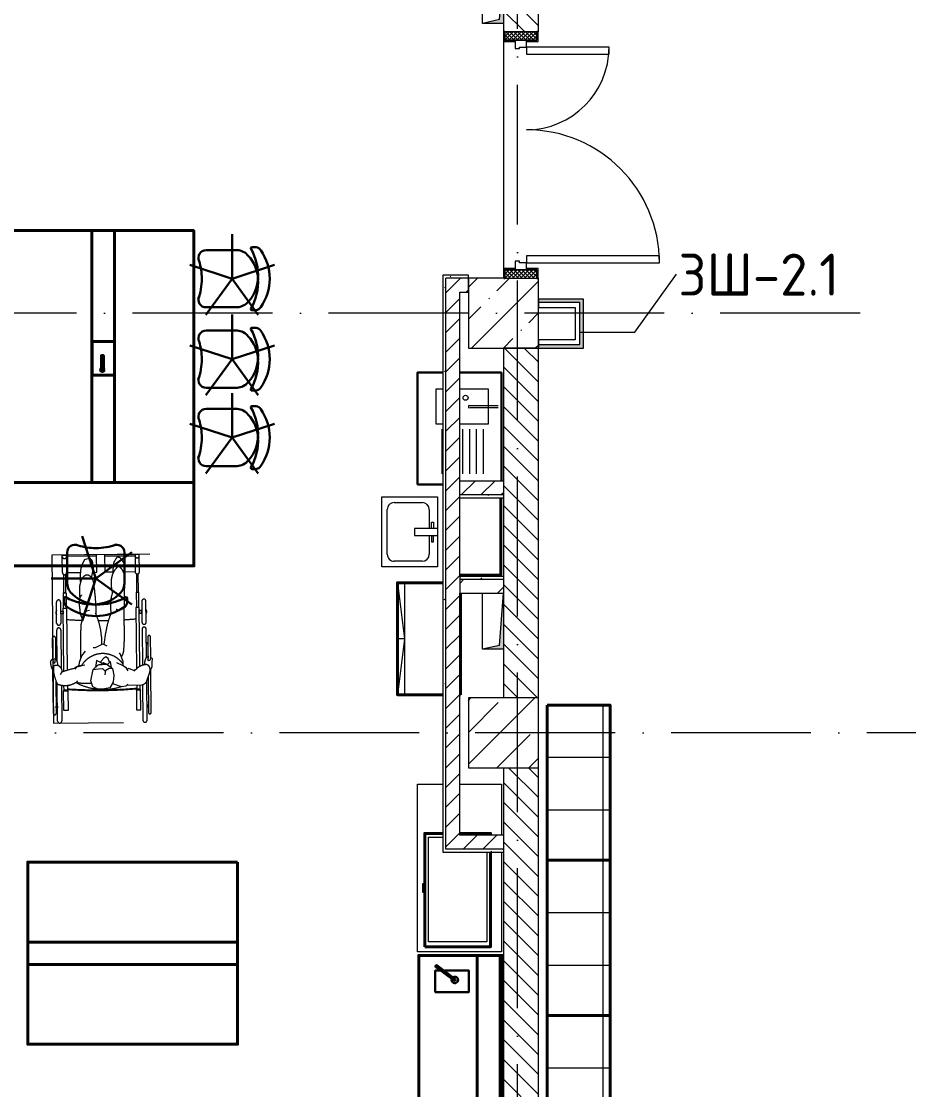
# Model space of a CAD drawing. Header units: millimetres. Extents: x -6467 to 105918, y -7090 to 92481.
# Drawn here: x 1905 to 8247, y 29931 to 37566 of the extents above; entities that cross this region are included whole.
import ezdxf

# ---------------------------------------------------------------- set-up
doc = ezdxf.new("R2010")
doc.units = ezdxf.units.MM
for name, pattern in [('50_200_ШТРИХ_1Т_ш5_п1_п1_', [1400, 1000, -200, 0, -200]), ('IMPORT-200_ШТРИХ__ш1_п0_6_ _4_', [128000, 80000, -48000]), ('IMPORT-200_ШТРИХ_ш1п0_6_ _3_', [128000, 80000, -48000]), ('IMPORT-ACAD_ISO03W100', [6000, 2400, -3600])]:
    doc.linetypes.add(name, pattern=pattern)
for name, color, linetype, lineweight in [('A-DOOR', 7, 'Continuous', 9), ('A-DOOR-2', 7, 'Continuous', 5), ('A-DOOR-FRAM', 7, 'Continuous', 9), ('A-DOOR-FRAM-2', 7, 'Continuous', 5), ('A-WALL', 7, 'Continuous', 5), ('A-WALL-FNSH-1', 7, 'Continuous', 5), ('A-WALL-IDEN', 7, 'Continuous', 9), ('I-WALL', 7, 'Continuous', 5), ('S-COLS', 7, 'Continuous', 9), ('S-COLS-1', 7, 'Continuous', 5)]:
    doc.layers.add(name, color=color, linetype=linetype, lineweight=lineweight)
for name, color, linetype, lineweight, true_color in [('A-WALL-1', 7, 'Continuous', 5, 0x77b143), ('I-WALL-1', 7, 'Continuous', 5, 0x787878), ('M-EQPM-1', 7, 'Continuous', 9, 0xaaaaaa), ('M-EQPM-2', 7, 'Continuous', 9, 0xe2e2e2), ('P-SANR-FIXT-1', 7, 'Continuous', 9, 0xaaaaaa), ('мебель 2 этаж-1', 7, 'Continuous', 40, 0xaaaaaa), ('Оси-3', 7, '50_200_ШТРИХ_1Т_ш5_п1_п1_', 9, 0xaaaaaa), ('ТХ_функционал-12', 7, 'IMPORT-ACAD_ISO03W100', 20, 0xaaaaaa), ('ТХ_функционал-15', 7, 'IMPORT-200_ШТРИХ__ш1_п0_6_ _4_', 30, 0xaaaaaa), ('ТХ_функционал-16', 7, 'Continuous', 5, 0xaaaaaa), ('ТХ_функционал-2', 7, 'Continuous', 40, 0xaaaaaa), ('ТХ_функционал-4', 7, 'Continuous', 20, 0xaaaaaa), ('ТХ_функционал-7', 7, 'IMPORT-200_ШТРИХ_ш1п0_6_ _3_', 20, 0xaaaaaa), ('ТХ_функционал-9', 7, 'Continuous', 30, 0xaaaaaa), ('ТХ_ЭТС_И_СТС-1', 7, 'Continuous', 5, 0xaaaaaa)]:
    doc.layers.add(name, color=color, linetype=linetype, lineweight=lineweight, true_color=true_color)
doc.styles.add('GOST Common', font='GOST_Common.ttf', dxfattribs={"height": 300})
pattern_1 = [(0, (0, 0), (406.4, 101.6), [6.706, -298.094, 6.706, -298.094, -1625.6]), (0, (0, 0), (406.4, 101.6), [-609.6, 6.706, -602.894, 6.706, -298.094, -711.2]), (0, (0, 0), (406.4, 101.6), [-1524, 6.706, -196.494, 6.706, -501.294]), (120, (152.4, 50.8), (-291.18818, 301.15272), [6.706, -298.094, 6.706, -298.094, -1625.6]), (120, (152.4, 50.8), (-291.18818, 301.15272), [-609.6, 6.706, -602.894, 6.706, -298.094, -711.2]), (120, (152.4, 50.8), (-291.18818, 301.15272), [-1524, 6.706, -196.494, 6.706, -501.294]), (240, (203.2, 254), (-115.21182, -402.75272), [6.706, -298.094, 6.706, -298.094, -1625.6]), (240, (203.2, 254), (-115.21182, -402.75272), [-609.6, 6.706, -602.894, 6.706, -298.094, -711.2]), (240, (203.2, 254), (-115.21182, -402.75272), [-1524, 6.706, -196.494, 6.706, -501.294])]
pattern_2 = [(45, (0, 0), (-70.71068, 70.71068), [])]

# ---------------------------------------------------------------- blocks, each defined once
blk = doc.blocks.new('BSC_Колонна _Прямоугольная - 500х500-V60-АИ_План этажа Радиаторы_2')
at = {"layer": 'S-COLS-1'}
h = blk.add_hatch(dxfattribs=at)
h.set_pattern_fill('FP_88', color=256, style=0, pattern_type=2)
h.set_pattern_definition([(45, (-5350, -32481.04), (-228.0985, 228.0985), []), (45, (-5121.9, -32481.04), (-228.0985, 228.0985), [403.225, -80.645, 6.706, -73.939])])
h.paths.add_polyline_path([(-250, -250), (250, -250), (250, 250), (-250, 250)])
for p, q in [((250, 250), (-250, 250)), ((-250, 250), (-250, -250)), ((250, -250), (250, 250)), ((-250, -250), (250, -250))]:
    blk.add_line(p, q, dxfattribs=at)
blk = doc.blocks.new('SND_2D_Раковина1 - 400х300-17910372-АИ_План этажа Радиаторы_2')
at = {"layer": 'P-SANR-FIXT-1'}
for p, q in [((-250, -220), (-250, 180)), ((-250, 180), (250, 180)), ((-25, 180), (-25, 15)), ((25, 15), (25, 180)), ((250, 180), (250, -220)), ((-160, 120), (-25, 120)), ((-70, 150), (-25, 150)), ((-70, 135), (-70, 150)), ((-25, 135), (-70, 135)), ((70, 150), (25, 150)), ((25, 135), (70, 135)), ((25, 120), (160, 120)), ((70, 135), (70, 150)), ((-210, -130), (-210, 70)), ((-25, 15), (25, 15)), ((210, 70), (210, -130)), ((250, -220), (-250, -220)), ((160, -180), (-160, -180))]:
    blk.add_line(p, q, dxfattribs=at)
for centre, start, end in [((-160, 70), 90, 180), ((160, 70), 0, 90), ((-160, -130), 180, 270), ((160, -130), 270, 0)]:
    blk.add_arc(centre, 50, start, end, dxfattribs=at)
blk = doc.blocks.new('Канал вертикальный прямоугольный - Шахта - значок проема-24087328-АИ_План этажа Радиаторы_2')
at = {"layer": 'M-EQPM-2'}
blk.add_hatch(color=256, dxfattribs=at).paths.add_polyline_path([(75, 200), (-75, 200), (-75, -200), (-47.5, 172.5)])
at = {"layer": 'M-EQPM-1'}
for p, q in [((-75, -200), (-75, 200)), ((-75, 200), (75, 200)), ((-47.5, 172.5), (-75, -200)), ((-47.5, 172.5), (75, 200)), ((75, 200), (75, -200)), ((75, -200), (-75, -200))]:
    blk.add_line(p, q, dxfattribs=at)
blk = doc.blocks.new('Канал вертикальный прямоугольный - Шахта - значок проема-V342-АИ_План этажа Радиаторы_2')
at = {"layer": 'M-EQPM-2'}
blk.add_hatch(color=256, dxfattribs=at).paths.add_polyline_path([(-75, 200), (-74.9, -198.1), (-47.5, 172.5), (75, 200)])
at = {"layer": 'M-EQPM-1'}
for p, q in [((-75, -200), (-75, 200)), ((-75, 200), (75, 200)), ((-47.5, 172.5), (-75, -200)), ((-47.5, 172.5), (75, 200)), ((75, 200), (75, -200)), ((75, -200), (-75, -200))]:
    blk.add_line(p, q, dxfattribs=at)
blk = doc.blocks.new('110_Дверь_СКБ_2Ст_Наружная1 - СОШ_Д-07_1760_1440_х2400мм_Все учебные помещения_ читальные залы_EIW30-25548233-АИ_План этажа Радиаторы_2')
at = {"layer": 'A-DOOR-2'}
h = blk.add_hatch(dxfattribs=at)
h.set_pattern_fill('FP_120', color=256, style=0, pattern_type=2)
h.set_pattern_definition([(135, (1456.41, 189.685), (-14.14214, -14.14214), []), (225, (1456.41, 189.685), (14.14214, -14.14214), [])])
h.paths.add_polyline_path([(899.5, -115), (899.5, 115), (839.5, 115), (839.5, -115)])
at = {"layer": 'A-DOOR-FRAM-2'}
h = blk.add_hatch(dxfattribs=at)
h.set_pattern_fill('FP_121', color=256, style=0, pattern_type=2)
h.set_pattern_definition([(45, (-666.384, 189.685), (-14.1421, 14.1421), []), (135, (-666.384, 189.685), (-14.1421, -14.1421), [])])
h.paths.add_polyline_path([(-800.5, -115), (-800.5, 115), (-860.5, 115), (-860.5, -115)])
at = {"layer": 'A-DOOR'}
for p, q in [((789.5, 990), (739.5, 990)), ((739.5, 990), (739.5, 40)), ((789.5, 40), (789.5, 990)), ((-750.5, 630), (-750.5, 40)), ((-700.5, 630), (-750.5, 630)), ((-700.5, 40), (-700.5, 630)), ((-750.5, 40), (-700.5, 40)), ((739.5, 40), (789.5, 40))]:
    blk.add_line(p, q, dxfattribs=at)
at = {"layer": 'A-DOOR-2'}
for p, q in [((-792.5, 123), (-862.5, 123)), ((-862.5, 123), (-862.5, 115)), ((-862.5, 115), (-800.5, 115)), ((-800.5, 115), (-800.5, 40)), ((-792.5, 40), (-792.5, 123)), ((901.5, 123), (831.5, 123)), ((831.5, 123), (831.5, 40)), ((839.5, 40), (839.5, 115)), ((839.5, 115), (901.5, 115)), ((901.5, 115), (901.5, 123)), ((-800.5, 40), (-792.5, 40)), ((831.5, 40), (839.5, 40)), ((-792.5, -40), (-800.5, -40)), ((-800.5, -40), (-800.5, -115)), ((-792.5, -123), (-792.5, -40)), ((839.5, -40), (831.5, -40)), ((831.5, -40), (831.5, -123)), ((839.5, -115), (839.5, -40)), ((-862.5, -115), (-862.5, -123)), ((-800.5, -115), (-862.5, -115)), ((-862.5, -123), (-792.5, -123)), ((831.5, -123), (901.5, -123)), ((901.5, -115), (839.5, -115)), ((901.5, -123), (901.5, -115))]:
    blk.add_line(p, q, dxfattribs=at)
for centre, radius, start, end in [((789.5, 40), 950, 90, 180), ((-750.5, 40), 590, 0, 90)]:
    blk.add_arc(centre, radius, start, end, dxfattribs=at)
at = {"layer": 'A-DOOR-FRAM'}
for p, q in [((-800.5, 115), (-860.5, 115)), ((-860.5, 115), (-860.5, -115)), ((-800.5, -115), (-800.5, 115)), ((899.5, 115), (839.5, 115)), ((839.5, 115), (839.5, -115)), ((899.5, -115), (899.5, 115)), ((-750.5, 40), (-800.5, 40)), ((-800.5, 40), (-800.5, -40)), ((-750.5, -10), (-750.5, 40)), ((789.5, 40), (789.5, -10)), ((839.5, 40), (789.5, 40)), ((839.5, -40), (839.5, 40)), ((-800.5, -40), (-740.5, -40)), ((-740.5, -10), (-750.5, -10)), ((-740.5, -40), (-740.5, -10)), ((789.5, -10), (779.5, -10)), ((779.5, -10), (779.5, -40)), ((779.5, -40), (839.5, -40)), ((-860.5, -115), (-800.5, -115)), ((839.5, -115), (899.5, -115))]:
    blk.add_line(p, q, dxfattribs=at)
blk = doc.blocks.new('мебель 2 этаж-28800768-АИ_План этажа Радиаторы_2')
at = {"layer": 'ТХ_функционал-12'}
for p, q in [((4705.6, 35458.6), (4490.6, 35456.4)), ((4618.7, 35434), (4652.8, 35445.6)), ((4765.6, 35459.1), (4980.6, 35461.3)), ((4673.4, 35425.5), (4682.3, 35370.1)), ((4825.3, 35341.9), (4825, 35372.6)), ((4591.5, 35274.8), (4590.2, 35340.3)), ((4420.3, 34980.7), (4418.8, 35130.7)), ((4448.8, 35131), (4450.3, 34981)), ((5028.8, 35136.7), (5030.2, 34986.7)), ((5060.2, 34987), (5058.8, 35137)), ((4423, 34704.5), (4420.8, 34930.7)), ((4450.8, 34931), (4453.4, 34657.2)), ((4593.5, 34734.1), (4593, 34930.6)), ((4760.1, 34827.9), (4771.7, 34913.8)), ((5030.7, 34936.7), (5033.3, 34679.1)), ((5062.7, 34732.9), (5060.7, 34937)), ((4392.8, 34723.6), (4391.3, 34875.4)), ((4411.3, 34875.6), (4412.8, 34725.2)), ((4740.4, 34882.6), (4740.9, 34832.2)), ((5071.3, 34882.1), (5072.6, 34741.4)), ((5092.7, 34734.7), (5091.3, 34882.3)), ((4682.3, 34648.9), (4713.6, 34680.1)), ((4782, 34683.7), (4819, 34655.7)), ((5072.9, 34718.7), (5072.9, 34714.6)), ((4396.6, 34335.5), (4393.6, 34641.3)), ((4459.4, 34638), (4444.3, 34611.9)), ((5063.4, 34560.3), (5086, 34629.2)), ((5074.1, 34593), (5076.6, 34342.1)), ((5096.6, 34342.3), (5093.6, 34648.5)), ((4414.3, 34570.8), (4416.6, 34335.7)), ((4427.1, 34280.8), (4424.5, 34547.3)), ((4454.6, 34536.8), (4457.1, 34281.1)), ((4572.8, 34555), (4564.1, 34568.5)), ((4920.8, 34535.9), (5030.5, 34539.7)), ((5034.6, 34540.9), (5037.1, 34286.8)), ((5067.1, 34287), (5064.4, 34563.4))]:
    blk.add_line(p, q, dxfattribs=at)
at = {"layer": 'ТХ_функционал-12', "flags": 128}
for points in [[(5085.5, 35472.3), (4385.5, 35465.4), (4397.3, 34265.5), (5097.3, 34272.3)], [(4449.4, 35066), (4467.4, 35066.2), (4467.6, 35046.2), (4449.6, 35046)], [(5029.4, 35071.7), (5011.4, 35071.5), (5011.6, 35051.5), (5029.6, 35051.7)], [(4411.8, 34823.6), (4421.8, 34823.7), (4421.7, 34835.7), (4411.7, 34835.6)], [(5071.8, 34830.1), (5061.8, 34830), (5061.7, 34842), (5071.7, 34842.1)], [(4470, 34496.2), (4500, 34496.5), (4501.4, 34356.5), (4471.4, 34356.2), (4470, 34496.2), (4500, 34496.5), (4500, 34499.5), (4470, 34499.2)], [(5020, 34501.6), (4990, 34501.3), (4991.4, 34361.3), (5021.4, 34361.6), (5020, 34501.6), (4990, 34501.3), (4990, 34504.3), (5020, 34504.6)], [(4416.1, 34387.7), (4426.1, 34387.8), (4426.2, 34375.8), (4416.2, 34375.7)], [(5076.1, 34394.1), (5066.1, 34394), (5066.2, 34382), (5076.2, 34382.1)]]:
    blk.add_lwpolyline(points, close=True, dxfattribs=at)
for points in [[(4461.7, 35341.2), (4460.5, 35466.1), (4490.5, 35466.4), (4491.7, 35341.4), (4590.2, 35342.4)], [(4677.5, 35343.3), (4706.7, 35343.6), (4705.5, 35468.6), (4490.5, 35466.4)], [(4825.2, 35344.7), (4766.7, 35344.1), (4765.5, 35469.1), (4980.5, 35471.3)], [(5011.7, 35346.6), (5010.5, 35471.5), (4980.5, 35471.3), (4981.7, 35346.3), (4905.4, 35345.5)], [(4482.9, 35327.6), (4484.1, 35196.4), (4472.1, 35196.2), (4470.9, 35327.5)], [(4990.8, 35332.6), (4992.1, 35201.4), (5004.1, 35201.5), (5002.8, 35332.7)], [(5008.2, 35091.5), (5007.1, 35201.5), (4989.1, 35201.3), (4990.2, 35091.3)], [(4470.2, 35086.2), (4469.1, 35196.2), (4487.1, 35196.4), (4488.2, 35086.4)], [(4471.7, 34634.9), (4467.2, 35086.2), (4491.2, 35086.4), (4495.6, 34642.7)], [(4655.5, 35070.8), (4631.4, 35065.4), (4617, 35039.3)], [(4874.2, 35067.8), (4859.5, 35072.8), (4849.8, 35078), (4844.9, 35078)], [(5015.3, 34671.5), (5011.2, 35091.5), (4987.2, 35091.3), (4991.5, 34653.9)], [(4680.6, 34805.4), (4699.1, 34806.3), (4751.5, 34832.1), (4778.4, 34818.9)], [(4581.8, 34675.4), (4584.6, 34701.2), (4599.9, 34746.3), (4626.1, 34779.9)], [(4799.1, 34700.3), (4789.3, 34728.5), (4770.8, 34739.6), (4757.7, 34731.1), (4737, 34705.6), (4733.1, 34699.1)], [(4894.9, 34676.2), (4894.6, 34707.1), (4875, 34760.7), (4870.4, 34768.7)], [(5088.5, 34642.3), (5092.2, 34645.6), (5103.4, 34668.5), (5104.1, 34701.2), (5104.3, 34724.9), (5097.3, 34729.2), (5090.4, 34737.5), (5088, 34718), (5082.7, 34711.7), (5071.9, 34715), (5076.7, 34733.1), (5077.6, 34747.5), (5068.3, 34736.1), (5058.1, 34730.3), (5052.4, 34718.9), (5049, 34702), (5049, 34681.9)], [(4410.5, 34706.6), (4408.6, 34728.8), (4411.1, 34727.8), (4421.8, 34710.6), (4428.1, 34676.7)], [(4552.4, 34650.7), (4564.3, 34667.3), (4621.2, 34682.4)], [(4747.6, 34691.5), (4705.4, 34713.6), (4697.7, 34664.2)], [(4781.5, 34683.7), (4755.4, 34697.2), (4737.2, 34683)], [(4812.4, 34660.7), (4805.3, 34706.3), (4781.8, 34683.5)], [(4931, 34639.7), (4918.8, 34659.5), (4894.9, 34676.2), (4850.2, 34697.3)], [(4766.8, 34610.2), (4771.7, 34644.1), (4795.3, 34658.3), (4819, 34655.7), (4829.3, 34609), (4825.1, 34557.5), (4799.2, 34517.8), (4746.8, 34508.9), (4715.3, 34508.6), (4678.2, 34525), (4664.8, 34567), (4682.3, 34648.9), (4719, 34654.7), (4748, 34655), (4770.3, 34634.5)], [(4981.9, 34637.6), (4936.8, 34656.8), (4923.9, 34651.3)], [(4496.6, 34535.5), (4497, 34502.5), (4473, 34502.2), (4472.6, 34534.7)], [(4818.8, 34547.9), (4880.6, 34527), (4917.4, 34533), (4920.8, 34535.9), (4929.8, 34545)], [(4992.6, 34538.4), (4992.9, 34507.3), (5016.9, 34507.6), (5016.6, 34539.2)], [(4470, 34499.2), (4473, 34502.2), (4497, 34502.5), (4500, 34499.5)], [(5020, 34504.6), (5016.9, 34507.6), (4992.9, 34507.3), (4990, 34504.3)]]:
    blk.add_lwpolyline(points, dxfattribs=at)
at = {"layer": 'ТХ_функционал-12'}
for centre, radius, start, end in [((4475.6, 35456.3), 15, 180.56305, 0.56305), ((5267.3, 35114.9), 722.8, 153.80367, 157.33864), ((4632.3, 35404), 46.4, 27.71132, 63.86771), ((4949.4, 35363.6), 130.3, 137.61326, 159.54155), ((4856.5, 35420.3), 31.3, 55.21812, 95.99071), ((4727.7, 35308.6), 201, 31.09833, 43.16048), ((4995.6, 35461.4), 15, 180.56305, 0.56305), ((4721.2, 35342.9), 131, 157.33864, 181.13558), ((3701.5, 35533.2), 994.3, 346.85445, 350.55751), ((4956.2, 35275.7), 146.7, 135.64431, 175.17848), ((5070.4, 35375), 245.4, 171.99729, 180.56305), ((4863.3, 35366.7), 16.7, 45.48179, 135.64431), ((4798.9, 35301.2), 108.5, 356.54015, 45.48179), ((4865.1, 35390), 41.3, 356.38319, 32.75637), ((3867.8, 35387.9), 1038.5, 356.5971, 359.97054), ((4476.7, 35341.3), 15, 180.56305, 0.56305), ((4837.6, 35198.7), 257.6, 157.5008, 169.29167), ((4669.1, 35248.8), 84.7, 122.87217, 145.04941), ((4637.8, 35297.8), 26.6, 57.51543, 123.61068), ((4616.2, 35257.5), 72.2, 34.12876, 60.20186), ((4520.6, 35235.6), 167.4, 3.8236, 21.88266), ((5058.6, 35267.1), 249.5, 175.17848, 195.68311), ((7480.2, 35139.1), 2577.6, 176.54015, 180.95687), ((4996.7, 35346.4), 15, 180.56305, 0.56305), ((5004, 35208.3), 421.3, 174.79262, 185.52584), ((3238.1, 35035.9), 1464.8, 0.11321, 8.27825), ((5157.1, 35102.8), 352.3, 164.03767, 188.68011), ((4433.8, 35130.9), 15, 0.56305, 180.56305), ((4774.7, 35126.6), 193.9, 171.97559, 191.293), ((4675.3, 35120.4), 98.4, 141.10015, 160.26556), ((5043.8, 35136.9), 15, 0.56305, 180.56305), ((4439.5, 35055.9), 25, 143.69315, 217.43295), ((4784, 35093.7), 199.5, 181.46297, 206.4533), ((4289.6, 34856.9), 451.6, 3.25853, 25.5412), ((5296.2, 34843.1), 529.3, 157.03466, 172.32282), ((2650.8, 35058.4), 2252.4, 358.38009, 0.95687), ((5039.5, 35061.8), 25, 323.69315, 37.43295), ((4435.3, 34980.9), 15, 180.56305, 0.56305), ((4709.8, 38078.9), 3080.2, 265.94493, 268.01582), ((4724.1, 34947.2), 132.2, 144.29652, 187.19576), ((4709.8, 38078.9), 3080.2, 270.15761, 271.50358), ((3520.6, 34903.8), 1384.6, 355.81177, 3.7666), ((4709.8, 38078.9), 3080.2, 273.58721, 275.18118), ((5045.2, 34986.9), 15, 180.56305, 0.56305), ((4435.8, 34930.9), 15, 0.56305, 180.56305), ((5045.7, 34936.9), 15, 0.56305, 180.56305), ((5081.3, 34882.2), 10, 0.56305, 180.56305), ((4401.3, 34875.5), 10, 0.56305, 180.56305), ((4750, 34585.1), 177.5, 35.30566, 149.16304), ((4791.4, 34800.4), 110.2, 326.19276, 1.19828), ((4402.3, 34698.1), 27.2, 99.09662, 178.76759), ((4529.8, 34716.9), 155.8, 186.71132, 211.79229), ((3282.4, 34909.9), 1130.8, 349.39201, 350.58988), ((4396.2, 34699), 3.54, 356.25802, 130.16387), ((4524.7, 34646.4), 127.8, 166.98527, 192.07265), ((4402.9, 34698.6), 3.2, 176.25802, 315.70995), ((4416.4, 34635.3), 43.1, 3.53084, 112.17186), ((4375.1, 34725.7), 42, 315.70995, 321.91108), ((4399.7, 34706.4), 10.8, 321.91108, 0.90266), ((4599.9, 34591.4), 84.7, 91.59556, 130.15688), ((4764.1, 34372.8), 311.4, 86.70193, 99.33873), ((5066.5, 34574.9), 109.3, 91.79756, 128.17966), ((5057.6, 34656.2), 28.5, 26.49356, 78.91943), ((5036.2, 34645.6), 52.4, 341.84519, 26.49356), ((4712.5, 34686.6), 319.9, 192.07265, 206.25758), ((4714.4, 33933.6), 742.1, 103.17286, 110.54976), ((4960.5, 34694.2), 50.8, 277.8508, 319.10449), ((4480.2, 34681.8), 147.2, 248.22773, 301.39332), ((4714.7, 37583.9), 3080.2, 265.94493, 275.18118), ((4714.7, 37578.9), 3080.2, 265.94493, 275.18118), ((4753.6, 34924.3), 417.5, 241.88467, 288.03045), ((4627.7, 34875.7), 325.3, 260.29253, 276.47195), ((5016, 34599.5), 61.5, 283.6519, 320.41976), ((4406.6, 34335.6), 10, 180.56305, 0.56305), ((5052.1, 34286.9), 15, 180.56305, 0.56305), ((5086.6, 34342.2), 10, 180.56305, 0.56305), ((4442.1, 34280.9), 15, 180.56305, 0.56305)]:
    blk.add_arc(centre, radius, start, end, dxfattribs=at)
at = {"layer": 'ТХ_функционал-15'}
for p, q in [((5673.7, 37441.9), (5486.7, 37184.5)), ((5673.7, 36866.9), (5486.7, 36609.5)), ((5673.7, 36306.9), (5486.7, 36049.5)), ((4700, 35300.3), (4957.4, 35487.3))]:
    blk.add_line(p, q, dxfattribs=at)
at = {"layer": 'ТХ_функционал-15', "flags": 128}
for points in [[(5976.3, 37540.2), (5673.7, 37441.9), (5673.7, 37760.1)], [(5371.1, 37540.2), (5673.7, 37441.9), (5860.7, 37184.5)], [(5976.3, 36965.2), (5673.7, 36866.9), (5673.7, 37185.1)], [(5371.1, 36965.2), (5673.7, 36866.9), (5860.7, 36609.5)], [(5976.3, 36405.2), (5673.7, 36306.9), (5673.7, 36625.1)], [(5371.1, 36405.2), (5673.7, 36306.9), (5860.7, 36049.5)], [(4601.7, 35602.9), (4700, 35300.3), (4957.4, 35113.2)], [(4601.7, 34997.7), (4700, 35300.3), (4381.9, 35300.3)]]:
    blk.add_lwpolyline(points, dxfattribs=at)
at = {"layer": 'ТХ_функционал-16'}
blk.add_circle((7266.4, 32430.3), 7.78, dxfattribs=at)
blk.add_arc((7266.4, 32430.3), 23.3, 162.91947, 123.97677, dxfattribs=at)
at = {"layer": 'ТХ_функционал-2'}
for p, q in [((7306.1, 34468.6), (7306.1, 35191.9)), ((7301, 34468.6), (7306.1, 34468.6))]:
    blk.add_line(p, q, dxfattribs=at)
at = {"layer": 'ТХ_функционал-2', "flags": 128}
for points in [[(4100.5, 37786.3), (5400.5, 37786.3), (5400.5, 35986.3), (4101.4, 35986.3), (4101.4, 37786.3)], [(4832.8, 37786.2), (4672.9, 37786.2), (4672.9, 35986.3), (4833.1, 35986.3), (4833.1, 37786.2)], [(4673.1, 36753.2), (4673.1, 36994), (4833, 36994), (4833, 36753.2), (4673.1, 36753.2)], [(5401.4, 35987.2), (5401.4, 35389.3), (4101.4, 35389.3), (4101.4, 35986.3), (5401.4, 35986.3)], [(7301, 35323.7), (7595.1, 35323.7), (7595.1, 35876.3)], [(7181, 35268.6), (6856.1, 35268.6), (6856.1, 34468.6), (7181, 34468.6)], [(7181, 33477.4), (7051.7, 33477.4), (7051.7, 32667.4)], [(7521.7, 33464.2), (7521.7, 33477.4), (7301, 33477.4)], [(7051.7, 32667.4), (7521.7, 32667.4), (7521.7, 33344.2)], [(5713.1, 33270.8), (5713.1, 31970.8), (4213.1, 31970.8), (4213.1, 33272.2), (5713.1, 33272.2)], [(5713.1, 32540.9), (5713.1, 32700.7), (4213.1, 32700.7), (4213.1, 32540.5), (5713.1, 32540.5)], [(7608.1, 31305.2), (7008.1, 31305.2), (7008.1, 32605.2), (7608.1, 32605.2), (7608.1, 31305.2)], [(7426.7, 31305.2), (7590, 31305.2), (7590, 32605.1), (7426.7, 32605.1), (7426.7, 31305.2)]]:
    blk.add_lwpolyline(points, dxfattribs=at)
for points in [[(4739.9, 36790.6), (4754.2, 36790.6), (4754.2, 36892.8), (4739.9, 36892.8)], [(7926.3, 34395.1), (8376.3, 34395.1), (8376.3, 33285.1), (7926.3, 33285.1), (7926.3, 32175.1), (8376.3, 32175.1), (8376.3, 31065.1), (7926.3, 31065.1), (7926.3, 29955.1), (8376.3, 29955.1), (8376.3, 31065.1), (7926.3, 31065.1), (7926.3, 32175.1), (8376.3, 32175.1), (8376.3, 33285.1), (7926.3, 33285.1)]]:
    blk.add_lwpolyline(points, close=True, dxfattribs=at)
at = {"layer": 'ТХ_функционал-2'}
blk.add_circle((4747, 36790.6), 12.9, dxfattribs=at)
at = {"layer": 'ТХ_функционал-4'}
for p, q in [((7301, 36655.5), (7504.3, 36655.5)), ((7175.7, 36046.4), (7175.7, 36366.1)), ((7323.6, 36046.4), (7323.6, 36366.1)), ((7372.9, 36046.4), (7372.9, 36366.1)), ((7422.3, 36046.4), (7422.3, 36366.1)), ((7471.6, 36046.4), (7471.6, 36366.1)), ((6906.1, 35268.6), (6906.1, 34468.6)), ((6906.1, 34868.6), (6856.1, 34868.6)), ((7926.3, 34022.1), (8376.3, 34022.1)), ((6999.2, 33830), (7181, 33830)), ((7926.3, 33645.1), (8376.3, 33645.1)), ((7926.3, 32912.1), (8376.3, 32912.1)), ((7926.3, 32535.1), (8376.3, 32535.1)), ((7926.3, 31802.1), (8376.3, 31802.1))]:
    blk.add_line(p, q, dxfattribs=at)
at = {"layer": 'ТХ_функционал-4', "flags": 128}
for points in [[(7181, 36403.3), (7132.4, 36403.3), (7132.4, 36655.5), (7181, 36655.5)], [(7504.3, 36655.5), (7504.3, 36403.3), (7301, 36403.3)], [(7575.5, 36533.8), (7377.1, 36533.8), (7363.7, 36536.7), (7363.7, 36518.4), (7377.1, 36521.3), (7575.5, 36521.3)], [(6856.1, 35268.6), (6906.1, 34868.6), (6856.1, 34468.6)], [(8326.3, 29496.3), (8326.3, 29955.1), (8326.3, 31065.1), (8326.3, 32175.1), (8326.3, 33285.1), (8326.3, 34395.1)], [(7599.2, 33344.2), (7599.2, 32630), (6999.2, 32630), (6999.2, 33830)], [(7301, 33830), (7599.2, 33830), (7599.2, 33464.2)], [(7495.8, 33344.2), (7495.8, 32701.8), (7078.6, 32701.8), (7078.6, 33449.5), (7181, 33449.5)]]:
    blk.add_lwpolyline(points, dxfattribs=at)
blk.add_lwpolyline([(7049.6, 33119.1), (7049.6, 33055.6), (7037.9, 33055.6), (7037.9, 33119.1)], close=True, dxfattribs=at)
at = {"layer": 'ТХ_функционал-4'}
blk.add_circle((7343.3, 36590.9), 17.7, dxfattribs=at)
at = {"layer": 'ТХ_функционал-7'}
blk.add_line((7613.5, 39206.3), (7613.5, 37446.3), dxfattribs=at)
at = {"layer": 'ТХ_функционал-9'}
for p, q in [((5710, 37646.1), (5487.8, 37646.1)), ((5818.1, 37666.9), (5846.4, 37666.9)), ((5710, 37237.7), (5487.8, 37237.7)), ((5818.1, 37216.9), (5846.4, 37216.9)), ((5710, 37071.1), (5487.8, 37071.1)), ((5818.1, 37091.9), (5846.4, 37091.9)), ((5710, 36662.7), (5487.8, 36662.7)), ((5818.1, 36641.9), (5846.4, 36641.9)), ((5710, 36511.1), (5487.8, 36511.1)), ((5818.1, 36531.9), (5846.4, 36531.9)), ((5710, 36102.7), (5487.8, 36102.7)), ((5818.1, 36081.9), (5846.4, 36081.9)), ((7181, 35970.7), (6999.1, 35970.7)), ((4495.9, 35264), (4495.9, 35486.1)), ((4904.2, 35264), (4904.2, 35486.1)), ((4475, 35155.9), (4475, 35127.5)), ((4925, 35155.9), (4925, 35127.5))]:
    blk.add_line(p, q, dxfattribs=at)
at = {"layer": 'ТХ_функционал-9', "flags": 128}
for points in [[(6999.1, 35970.7), (6999.1, 36770.7), (7181, 36770.7)], [(7301, 36770.7), (7599.1, 36770.7), (7599.1, 35996.3)]]:
    blk.add_lwpolyline(points, dxfattribs=at)
for points in [[(7137.8, 32534.9), (7266.9, 32438.3)], [(7367.6, 32343.7), (7126.8, 32343.7), (7126.8, 32497.5), (7367.6, 32497.5), (7367.6, 32343.7), (7126.8, 32343.7), (7126.8, 32497.5), (7367.6, 32497.5)], [(7134.7, 32519.7), (7263.9, 32423)]]:
    blk.add_lwpolyline(points, close=True, dxfattribs=at)
at = {"layer": 'ТХ_функционал-9'}
blk.add_circle((7135.3, 32527.5), 7.78, dxfattribs=at)
blk.add_circle((7135.3, 32527.5), 7.78, dxfattribs=at)
for centre, radius, start, end in [((5487.8, 37591.6), 54.5, 89.90127, 206.36496), ((5705.3, 37538.2), 107.9, 38.25264, 87.51985), ((5816.5, 37658.7), 8.29, 79.22278, 190.60139), ((5470.2, 37463.3), 389.8, 356.84955, 29.82901), ((5840.6, 37621.6), 45.6, 30.56542, 82.66832), ((5568.4, 37435.2), 375.4, 1.02417, 33.9491), ((4997.5, 37437.3), 460.2, 0.56738, 16.41839), ((5599, 37427.5), 260.9, 3.16555, 42.89892), ((4997.5, 37446.4), 460.2, 340.85881, 359.43262), ((5597, 37456.8), 262.9, 311.80207, 356.74958), ((5470.2, 37420.5), 389.8, 330.17099, 3.15045), ((5568.4, 37448.6), 375.4, 326.0509, 358.97583), ((5487.8, 37292.2), 54.5, 153.63504, 270.09873), ((5705.3, 37345.5), 107.9, 272.48015, 321.74736), ((5816.5, 37225), 8.29, 169.39861, 280.77722), ((5840.6, 37262.1), 45.6, 277.33168, 329.43458), ((5487.8, 37016.6), 54.5, 89.90127, 206.36496), ((5705.3, 36963.2), 107.9, 38.25264, 87.51985), ((5599, 36852.5), 260.9, 3.16555, 42.89892), ((5816.5, 37083.7), 8.29, 79.22278, 190.60139), ((5470.2, 36888.3), 389.8, 356.84955, 29.82901), ((5840.6, 37046.6), 45.6, 30.56542, 82.66832), ((5568.4, 36860.2), 375.4, 1.02417, 33.9491), ((4997.5, 36862.3), 460.2, 0.56738, 16.41839), ((4997.5, 36871.4), 460.2, 340.85881, 359.43262), ((5597, 36881.8), 262.9, 311.80207, 356.74958), ((5470.2, 36845.5), 389.8, 330.17099, 3.15045), ((5568.4, 36873.6), 375.4, 326.0509, 358.97583), ((5487.8, 36717.2), 54.5, 153.63504, 270.09873), ((5705.3, 36770.5), 107.9, 272.48015, 321.74736), ((5816.5, 36650), 8.29, 169.39861, 280.77722), ((5840.6, 36687.1), 45.6, 277.33168, 329.43458), ((5487.8, 36456.6), 54.5, 89.90127, 206.36496), ((5705.3, 36403.2), 107.9, 38.25264, 87.51985), ((5816.5, 36523.7), 8.29, 79.22278, 190.60139), ((5470.2, 36328.3), 389.8, 356.84955, 29.82901), ((5840.6, 36486.6), 45.6, 30.56542, 82.66832), ((5568.4, 36300.2), 375.4, 1.02417, 33.9491), ((4997.5, 36302.3), 460.2, 0.56738, 16.41839), ((5599, 36292.5), 260.9, 3.16555, 42.89892), ((4997.5, 36311.4), 460.2, 340.85881, 359.43262), ((5597, 36321.8), 262.9, 311.80207, 356.74958), ((5470.2, 36285.5), 389.8, 330.17099, 3.15045), ((5568.4, 36313.6), 375.4, 326.0509, 358.97583), ((5487.8, 36157.2), 54.5, 153.63504, 270.09873), ((5705.3, 36210.5), 107.9, 272.48015, 321.74736), ((5816.5, 36090), 8.29, 169.39861, 280.77722), ((5840.6, 36127.1), 45.6, 277.33168, 329.43458), ((4550.3, 35486.2), 54.5, 63.63504, 180.09873), ((4704.6, 35976.4), 460.2, 253.58161, 269.43262), ((4695.5, 35976.4), 460.2, 270.56738, 289.14119), ((4849.7, 35486.2), 54.5, 359.90127, 116.36496), ((4603.7, 35268.6), 107.9, 182.48015, 231.74736), ((4685.1, 35377), 262.9, 273.25042, 318.19793), ((4796.4, 35268.6), 107.9, 308.25264, 357.51985), ((4483.2, 35157.4), 8.29, 79.39861, 190.77722), ((4520.3, 35133.4), 45.6, 187.33168, 239.43458), ((4678.6, 35503.8), 389.8, 240.17099, 273.15045), ((4714.4, 35375), 260.9, 227.10108, 266.83445), ((4721.5, 35503.8), 389.8, 266.84955, 299.82901), ((4879.8, 35133.4), 45.6, 300.56542, 352.66832), ((4916.9, 35157.4), 8.29, 349.22278, 100.60139), ((4706.7, 35405.5), 375.4, 236.0509, 268.97583), ((4693.3, 35405.5), 375.4, 271.02417, 303.9491), ((7266.4, 32430.3), 23.3, 162.91947, 123.97677)]:
    blk.add_arc(centre, radius, start, end, dxfattribs=at)
at = {"layer": 'ТХ_ЭТС_И_СТС-1'}
blk.add_circle((7266.4, 32430.3), 7.78, dxfattribs=at)

msp = doc.modelspace()

# ---------------------------------------------------------------- hatches: boundary and pattern name
at = {"layer": 'A-WALL-1'}
for points in [[(5897.5, 35556), (5922.5, 35556), (5922.5, 35581), (5600, 35581), (5600, 35556)], [(5922.5, 35231), (5922.5, 35556), (5897.5, 35556), (5897.5, 35231)], [(5897.5, 35231), (5897.5, 35256), (5600, 35256), (5600, 35231), (5862.5, 35231)]]:
    msp.add_hatch(color=256, dxfattribs=at).paths.add_polyline_path(points)
at = {"layer": 'I-WALL'}
h = msp.add_hatch(dxfattribs=at)
h.set_pattern_fill('FP_2', color=256, style=0, pattern_type=2)
h.set_pattern_definition([(135, (0, 0), (-70.71068, -70.71068), [])])
h.paths.add_polyline_path([(5435, 10031), (5600, 10031), (5600, 10181), (5350, 10181), (5350, 10031)])
h.paths.add_polyline_path([(5350, 10881), (5600, 10881), (5600, 11076), (5350, 11076), (5350, 10906)])
h.paths.add_polyline_path([(5600, 11776), (5600, 12567), (5350, 12567), (5350, 11776), (5515, 11776)])
h.paths.add_polyline_path([(5600, 13767), (5600, 13931), (5350, 13931), (5350, 13767)])
h.paths.add_polyline_path([(5350, 14431), (5600, 14431), (5600, 15567), (5350, 15567), (5350, 14986)])
h.paths.add_polyline_path([(5435, 16267), (5600, 16267), (5600, 16446), (5350, 16446), (5350, 16267)])
h.paths.add_polyline_path([(5350, 17146), (5600, 17146), (5600, 17231), (5350, 17231), (5350, 17226)])
h.paths.add_polyline_path([(5420, 19491), (5600, 19493), (5600, 23231), (5350, 23231), (5352, 19493), (5360, 19491)])
h.paths.add_polyline_path([(5600, 23731), (5600, 26231), (5350, 26231), (5350, 23731)])
h.paths.add_polyline_path([(5463.9, 26731), (5600, 26731), (5600, 32231), (5350, 32231), (5350, 26731), (5462.7, 26731)])
h.paths.add_polyline_path([(5382.8, 32731), (5600, 32731), (5600, 35231), (5350, 35231), (5350, 32731)])
h.paths.add_polyline_path([(5598, 37491), (5600, 37493), (5600, 38230.7), (5350, 38230.7), (5352, 37493), (5598, 37492.2)])
h.paths.add_polyline_path([(5350, 38730.7), (5600, 38730.7), (5600, 43731), (5350, 43731), (5350, 38887.8)])
h.paths.add_polyline_path([(5600, 44231), (5598, 45014), (5350, 45014), (5350, 44231)])
h.paths.add_polyline_path([(5420, 46776), (5600, 46778), (5598, 47231), (5350, 47231), (5352, 46778), (5360, 46776)])
h = msp.add_hatch(dxfattribs=at)
h.set_pattern_fill('FP_4', color=256, style=0, pattern_type=2)
h.set_pattern_definition(pattern_2)
h.paths.add_polyline_path([(5037.5, 35631), (5100, 35631), (5100, 35731), (4937.5, 35731), (4937.5, 35631)])
h = msp.add_hatch(dxfattribs=at)
h.set_pattern_fill('FP_4', color=256, style=0, pattern_type=2)
h.set_pattern_definition(pattern_2)
h.paths.add_polyline_path([(4937.5, 31649), (5037.5, 31649), (5037.5, 35631), (4937.5, 35631), (4937.5, 33476.7)])
h = msp.add_hatch(dxfattribs=at)
h.set_pattern_fill('FP_4', color=256, style=0, pattern_type=2)
h.set_pattern_definition(pattern_2)
h.paths.add_polyline_path([(5350, 34181), (5350, 34281), (5037.5, 34281), (5037.5, 34181)])
h = msp.add_hatch(dxfattribs=at)
h.set_pattern_fill('FP_5', color=256, style=0, pattern_type=2)
h.set_pattern_definition([(45, (0, 0), (-169.7056, 169.7056), [])])
h.paths.add_polyline_path([(5322.5, 33478.5), (5350, 33478.5), (5350, 33578.5), (5037.5, 33578.5), (5037.5, 33478.5)])
h = msp.add_hatch(dxfattribs=at)
h.set_pattern_fill('FP_4', color=256, style=0, pattern_type=2)
h.set_pattern_definition(pattern_2)
h.paths.add_polyline_path([(5350, 31649), (5350, 31749), (5037.5, 31749), (5037.5, 31649)])
at = {"layer": 'I-WALL-1'}
h = msp.add_hatch(dxfattribs=at)
h.set_pattern_fill('FP_3', color=256, style=0, pattern_type=2)
h.set_pattern_definition(pattern_1)
h.paths.add_polyline_path([(5100, 35731), (5100, 35751), (4917.5, 35751), (4917.5, 35731), (4937.5, 35731)])
h = msp.add_hatch(dxfattribs=at)
h.set_pattern_fill('FP_3', color=256, style=0, pattern_type=2)
h.set_pattern_definition(pattern_1)
h.paths.add_polyline_path([(4937.5, 31629), (4937.5, 35731), (4917.5, 35731), (4917.5, 31629)])
h = msp.add_hatch(dxfattribs=at)
h.set_pattern_fill('FP_3', color=256, style=0, pattern_type=2)
h.set_pattern_definition(pattern_1)
h.paths.add_polyline_path([(5350, 34161), (5350, 34181), (5037.5, 34181), (5037.5, 34161)])
h = msp.add_hatch(dxfattribs=at)
h.set_pattern_fill('FP_3', color=256, style=0, pattern_type=2)
h.set_pattern_definition(pattern_1)
h.paths.add_polyline_path([(5350, 33578.5), (5350, 33598.5), (5037.5, 33598.5), (5037.5, 33578.5)])
h = msp.add_hatch(dxfattribs=at)
h.set_pattern_fill('FP_3', color=256, style=0, pattern_type=2)
h.set_pattern_definition(pattern_1)
h.paths.add_polyline_path([(5350, 31629), (5350, 31649), (4937.5, 31649), (4937.5, 31629), (5037.5, 31629)])
at = {"layer": 'S-COLS-1'}
h = msp.add_hatch(dxfattribs=at)
h.set_pattern_fill('FP_1', color=256, style=0, pattern_type=2)
h.set_pattern_definition([(45, (0, 0), (-228.0985, 228.0985), []), (45, (228.1, 0), (-228.0985, 228.0985), [403.225, -80.645, 6.706, -73.939])])
h.paths.add_polyline_path([(5360, 35231), (5600, 35231), (5598, 35729), (5100, 35731), (5100, 35231), (5350, 35231)])

# ---------------------------------------------------------------- linework, layer by layer
at = {"layer": 'A-WALL'}
for p, q in [((5600, 37491), (5600, 38230.7)), ((5350, 37551.1), (5350, 37491)), ((4937.5, 31649), (4937.5, 35731)), ((5100, 35731), (4937.5, 35731)), ((5600, 35556), (5600, 35521)), ((5897.5, 35556), (5600, 35556)), ((5600, 35521), (5862.5, 35521)), ((5862.5, 35521), (5862.5, 35291)), ((5897.5, 35256), (5897.5, 35556)), ((5862.5, 35291), (5600, 35291)), ((5600, 35291), (5600, 35256)), ((5350, 35231), (5350, 33478.5)), ((5600, 35231), (5350, 35231)), ((5600, 35256), (5897.5, 35256)), ((5600, 32731), (5600, 35231)), ((5350, 34181), (5037.5, 34181)), ((5037.5, 33598.5), (5037.5, 33478.5)), ((5037.5, 33578.5), (5350, 33578.5)), ((5350, 33078.5), (5350, 32731)), ((5350, 32231), (5350, 26731)), ((5600, 26731), (5600, 32231)), ((5350, 31649), (4937.5, 31649))]:
    msp.add_line(p, q, dxfattribs=at)
at = {"layer": 'A-WALL-FNSH-1'}
for p, q in [((4917.5, 35751), (4917.5, 31629)), ((5100, 35751), (4917.5, 35751)), ((5100, 35631), (5100, 35751)), ((5037.5, 33598.5), (5037.5, 35631)), ((5037.5, 35631), (5100, 35631)), ((5922.5, 35581), (5600, 35581)), ((5600, 35581), (5600, 35556)), ((5922.5, 35231), (5922.5, 35581)), ((5600, 35256), (5600, 35231)), ((5600, 35231), (5922.5, 35231)), ((5350, 34281), (5037.5, 34281)), ((5037.5, 34161), (5350, 34161)), ((5350, 33598.5), (5037.5, 33598.5)), ((5037.5, 33478.5), (5350, 33478.5)), ((5037.5, 31749), (5037.5, 33478.5)), ((5350, 31749), (5037.5, 31749)), ((4917.5, 31629), (5350, 31629))]:
    msp.add_line(p, q, dxfattribs=at)
at = {"layer": 'A-WALL-IDEN'}
for p, q in [((6289.6, 35343.8), (6587, 35759.3)), ((5892.5, 35343.8), (6289.6, 35343.8))]:
    msp.add_line(p, q, dxfattribs=at)
at = {"layer": 'S-COLS'}
msp.add_line((5350, 35231), (5600, 35231), dxfattribs=at)
at = {"layer": 'S-COLS-1'}
for p, q in [((5352.3, 35731), (5100, 35731)), ((5100, 35731), (5100, 35231)), ((5600, 35231), (5600, 35731)), ((5100, 35231), (5350, 35231))]:
    msp.add_line(p, q, dxfattribs=at)
at = {"layer": 'Оси-3'}
for p, q in [((5450, -5889.7), (5450, 91281)), ((7900, 35481), (-5267.3, 35481)), ((25750, 32481), (-5267.3, 32481))]:
    msp.add_line(p, q, dxfattribs=at)

# ---------------------------------------------------------------- block references
at = {"layer": 'A-DOOR-2', "rotation": 269.9999999999999}
msp.add_blockref('110_Дверь_СКБ_2Ст_Наружная1 - СОШ_Д-07_1760_1440_х2400мм_Все учебные помещения_ читальные залы_EIW30-25548233-АИ_План этажа Радиаторы_2', (5475, 36630.5), dxfattribs=at)
at = {"layer": 'M-EQPM-1', "rotation": 180}
for name, p in [('Канал вертикальный прямоугольный - Шахта - значок проема-24087328-АИ_План этажа Радиаторы_2', (5275, 37751.1)), ('Канал вертикальный прямоугольный - Шахта - значок проема-V342-АИ_План этажа Радиаторы_2', (5275, 33278.5))]:
    msp.add_blockref(name, p, dxfattribs=at)
at = {"layer": 'P-SANR-FIXT-1', "rotation": 269.9999999999998}
msp.add_blockref('SND_2D_Раковина1 - 400х300-17910372-АИ_План этажа Радиаторы_2', (4700, 33917), dxfattribs=at)
at = {"layer": 'S-COLS'}
msp.add_blockref('BSC_Колонна _Прямоугольная - 500х500-V60-АИ_План этажа Радиаторы_2', (5350, 32481), dxfattribs=at)
at = {"layer": 'мебель 2 этаж-1'}
msp.add_blockref('мебель 2 этаж-28800768-АИ_План этажа Радиаторы_2', (-2263.5, -1715.2), dxfattribs=at)

# ---------------------------------------------------------------- texts
at = {"layer": 'A-WALL-IDEN', "insert": (7176, 35905.8), "char_height": 300, "width": 1190, "attachment_point": 2, "line_spacing_factor": 1.022766, "style": 'GOST Common'}
msp.add_mtext('\\pt80.001,159.999,240,320.001,399.999,480,560.001,639.999,720,800.001,879.999,960,1040.001,1119.999,1200,1280.001,1359.999,1440,1520.001,1599.999,1680,1760.001,1839.999,1920,2000.001,2079.999,2160,2240.001,2319.999,2400,2480.001,2559.999;ЗШ-2.1', dxfattribs=at)

doc.saveas('drawing.dxf')
